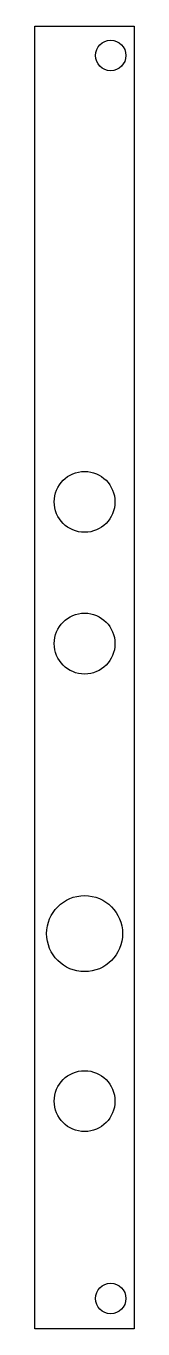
# Model space of a CAD drawing. Header units: millimetres. Extents: x 0 to 10, y 0 to 128.
import ezdxf

# ---------------------------------------------------------------- set-up
doc = ezdxf.new("R2010")
doc.units = ezdxf.units.MM
doc.layers.add('Contour', color=7, linetype='CONTINUOUS')

msp = doc.modelspace()

# ---------------------------------------------------------------- linework, layer by layer
at = {"layer": 'Contour', "color": 7, "linetype": 'CONTINUOUS'}
for p, q in [((0, 0), (0, 128.4)), ((0, 128.4), (9.82, 128.4)), ((9.82, 128.4), (9.82, 0)), ((9.82, 0), (0, 0))]:
    msp.add_line(p, q, dxfattribs=at)
for centre, radius in [((7.5, 125.5), 1.5), ((4.92, 81.51), 3), ((4.92, 67.54), 3), ((4.92, 38.96), 3.75), ((4.92, 22.45), 3), ((7.5, 3), 1.5)]:
    msp.add_circle(centre, radius, dxfattribs=at)

doc.saveas('drawing.dxf')
